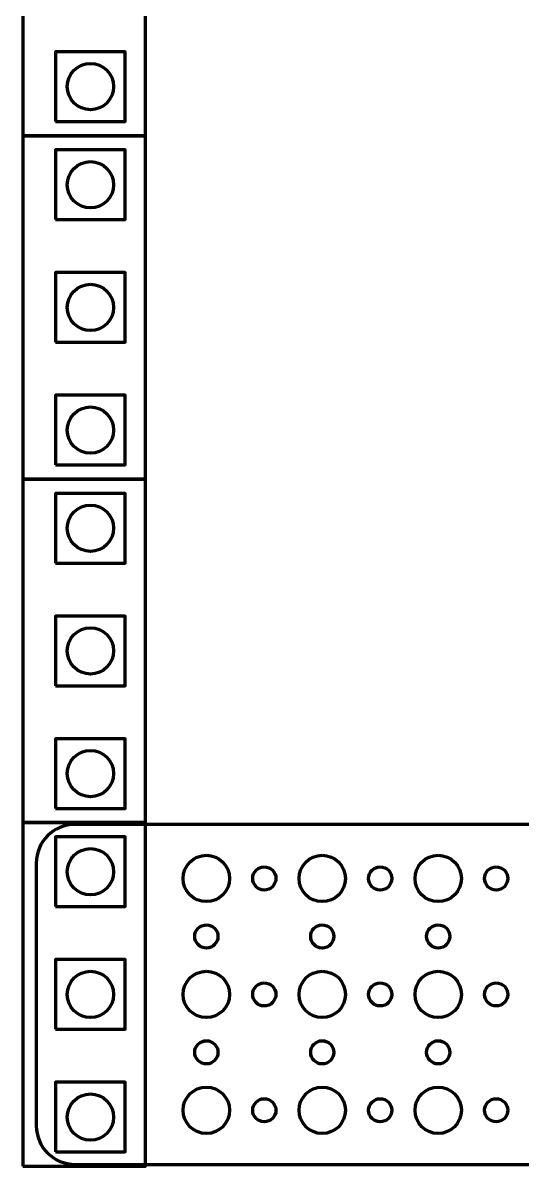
# Model space of a CAD drawing. Header units: centimetres. Extents: x -42 to 42, y -79 to 44.
# Drawn here: x -25 to -18.54, y -17.22 to -2.43 of the extents above; entities that cross this region are included whole.
import ezdxf

# ---------------------------------------------------------------- set-up
doc = ezdxf.new("R2010")
doc.units = ezdxf.units.CM
doc.header["$MEASUREMENT"] = 0
doc.layers.add('Layer 1', color=7, linetype='Continuous')

msp = doc.modelspace()

# ---------------------------------------------------------------- linework, layer by layer
at = {"layer": 'Layer 1', "color": 1, "lineweight": 106}
for points in [[(-25.00399, -3.8875), (-23.41649, -3.8875), (-23.41649, 0.5575), (-25.00399, 0.5575), (-25.00399, -3.8875)], [(-24.57998, -3.7025), (-23.67998, -3.7025), (-23.67998, -2.8025), (-24.57998, -2.8025), (-24.57998, -3.7025)], [(-25.00399, -8.3325), (-23.41649, -8.3325), (-23.41649, -3.8875), (-25.00399, -3.8875), (-25.00399, -8.3325)], [(-24.57998, -4.9725), (-23.67998, -4.9725), (-23.67998, -4.0725), (-24.57998, -4.0725), (-24.57998, -4.9725)], [(-24.57998, -6.56), (-23.67998, -6.56), (-23.67998, -5.66), (-24.57998, -5.66), (-24.57998, -6.56)], [(-24.57998, -8.1475), (-23.67998, -8.1475), (-23.67998, -7.2475), (-24.57998, -7.2475), (-24.57998, -8.1475)], [(-25.00399, -12.7775), (-23.41649, -12.7775), (-23.41649, -8.3325), (-25.00399, -8.3325), (-25.00399, -12.7775)], [(-24.57998, -9.4175), (-23.67998, -9.4175), (-23.67998, -8.5175), (-24.57998, -8.5175), (-24.57998, -9.4175)], [(-24.57998, -11.005), (-23.67998, -11.005), (-23.67998, -10.105), (-24.57998, -10.105), (-24.57998, -11.005)], [(-24.57998, -12.5925), (-23.67998, -12.5925), (-23.67998, -11.6925), (-24.57998, -11.6925), (-24.57998, -12.5925)], [(-25.00399, -17.2225), (-23.41649, -17.2225), (-23.41649, -12.7775), (-25.00399, -12.7775), (-25.00399, -17.2225)], [(-24.57998, -13.8625), (-23.67998, -13.8625), (-23.67998, -12.9625), (-24.57998, -12.9625), (-24.57998, -13.8625)], [(-24.57998, -15.45), (-23.67998, -15.45), (-23.67998, -14.55), (-24.57998, -14.55), (-24.57998, -15.45)], [(-24.57998, -17.0375), (-23.67998, -17.0375), (-23.67998, -16.1375), (-24.57998, -16.1375), (-24.57998, -17.0375)]]:
    msp.add_lwpolyline(points, close=True, dxfattribs=at)
for centre in [(-24.12998, -3.2525), (-24.12998, -4.5225), (-24.12998, -6.11), (-24.12998, -7.6975), (-24.12998, -8.9675), (-24.12998, -10.555), (-24.12998, -12.1425), (-24.12998, -13.4125), (-24.12998, -15), (-24.12998, -16.5875)]:
    msp.add_ellipse(centre, major_axis=(0, 0.3), ratio=1, dxfattribs=at)
at = {"layer": 'Layer 1', "lineweight": 106}
for centre, major_axis in [((-24.12998, -13.4125), (0, 0.3)), ((-22.62999, -13.50001), (0, 0.30001)), ((-21.12999, -13.50001), (0, 0.30001)), ((-19.62999, -13.50001), (0, 0.30001)), ((-21.88, -13.5), (0, 0.15)), ((-20.38, -13.5), (0, 0.15)), ((-18.88, -13.5), (0, 0.15)), ((-22.63, -14.25), (0, 0.15)), ((-21.13, -14.25), (0, 0.15)), ((-19.63, -14.25), (0, 0.15)), ((-24.12999, -15.00001), (0, 0.30001)), ((-22.62999, -15.00001), (0, 0.30001)), ((-21.12999, -15.00001), (0, 0.30001)), ((-19.62999, -15.00001), (0, 0.30001)), ((-21.88, -15), (0, 0.15)), ((-20.38, -15), (0, 0.15)), ((-18.88, -15), (0, 0.15)), ((-22.63, -15.75), (0, 0.15)), ((-21.13, -15.75), (0, 0.15)), ((-19.63, -15.75), (0, 0.15)), ((-22.62999, -16.50001), (0, 0.30001)), ((-21.12999, -16.50001), (0, 0.30001)), ((-19.62999, -16.50001), (0, 0.30001)), ((-24.12998, -16.5875), (0, 0.3)), ((-21.88, -16.5), (0, 0.15)), ((-20.38, -16.5), (0, 0.15)), ((-18.88, -16.5), (0, 0.15))]:
    msp.add_ellipse(centre, major_axis=major_axis, ratio=1, dxfattribs=at)
msp.add_open_spline([(-24.83, -16.7), (-24.83, -16.7), (-24.83, -13.3), (-24.83, -13.3), (-24.83, -13.3), (-24.83, -13.02386), (-24.60614, -12.8), (-24.33, -12.8), (-24.33, -12.8), (-24.33, -12.8), (-14.93, -12.8), (-14.93, -12.8), (-14.93, -12.8), (-14.65386, -12.8), (-14.43, -13.02386), (-14.43, -13.3), (-14.43, -13.3), (-14.43, -13.3), (-14.43, -16.7), (-14.43, -16.7), (-14.43, -16.7), (-14.43, -16.97614), (-14.65386, -17.2), (-14.93, -17.2), (-14.93, -17.2), (-14.93, -17.2), (-24.33, -17.2), (-24.33, -17.2), (-24.33, -17.2), (-24.60614, -17.2), (-24.83, -16.97614), (-24.83, -16.7)], degree=3, knots=[0, 0, 0, 0, 0.11111111, 0.11111111, 0.11111111, 0.11111111, 0.22222222, 0.22222222, 0.22222222, 0.22222222, 0.33333333, 0.33333333, 0.33333333, 0.33333333, 0.44444444, 0.44444444, 0.44444444, 0.44444444, 0.55555556, 0.55555556, 0.55555556, 0.55555556, 0.66666667, 0.66666667, 0.66666667, 0.66666667, 0.77777778, 0.77777778, 0.77777778, 0.77777778, 1, 1, 1, 1], dxfattribs=at)

doc.saveas('drawing.dxf')
